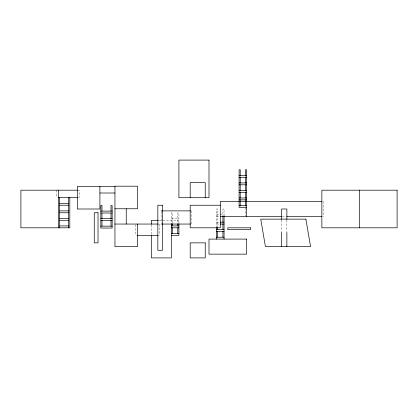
<?xml version="1.0" encoding="UTF-8"?>
<svg xmlns="http://www.w3.org/2000/svg" width="418" height="418" viewBox="0 0 418 418"><rect width="100%" height="100%" fill="white"/><g stroke="black" fill="none" stroke-linecap="round" stroke-linejoin="round"><path stroke-width="0.31" stroke-dasharray="2.09 1.57" d="M77.873 190.19L79.164 190.19L79.164 197.479L77.873 197.479M216.524 214.643L224.048 214.643M216.524 216.524L219.659 216.524M282.296 216.524L286.184 216.524M171.38 218.405L178.904 218.405M159.133 220.286L178.904 220.286M216.524 222.167L219.659 222.167M216.524 224.048L219.659 224.048M323.156 201.476L323.156 216.524M286.873 220.025L286.873 231.703M281.607 220.025L281.607 231.703M245.324 207.746L245.324 215.897M224.048 216.043L224.048 209L222.919 209L222.919 216.043M217.653 227.57L217.653 209L216.524 209L216.524 227.57M191.136 210.881L191.136 224.048M178.904 223.081L178.904 212.762L177.775 212.762L177.775 223.081M172.509 223.081L172.509 212.762L171.38 212.762L171.38 223.081M161.212 211.508L161.212 222.794M159.634 224.048L159.634 235.334M151.394 224.827L151.394 234.555M135.725 224.675L135.725 235.334M56.686 190.19L56.686 197.479"/><path stroke-width="0.63" d="M239.096 175.398L246.62 175.398M239.096 177.284L246.62 177.284M239.096 182.927L246.62 182.927M239.096 184.803L246.62 184.803M114.95 186.428L77.33 186.428L77.33 209L99.902 209L99.902 186.428M77.33 190.19L20.9 190.19L20.9 227.81L69.806 227.81L69.806 197.714L68.677 197.714L68.677 227.81M239.096 190.451L246.62 190.451M239.096 192.332L246.62 192.332M99.902 193.011L114.95 193.011M57.977 197.479L77.33 197.479M58.52 197.714L59.649 197.714L59.649 227.81M239.096 197.97L246.62 197.975M239.096 199.856L246.62 199.856M321.86 201.476L220.286 201.476L220.286 227.81L190.19 227.81L190.19 205.238L220.286 205.238M59.774 203.357L68.552 203.357M59.774 205.238L68.552 205.238M239.096 205.499L246.62 205.499M246.62 207.375L239.096 207.375L239.096 169.755L240.225 169.755L240.225 175.597M114.95 208.765L137.522 208.765L137.522 186.193L114.95 186.193L114.95 246.62L137.522 246.62L137.522 224.048M59.774 210.881L68.552 210.881M161.212 210.881L190.493 210.881M100.842 211.116L112.128 211.116M59.774 212.762L68.552 212.762M100.842 212.997L112.128 212.997M220.286 216.524L281.643 216.524M286.837 216.524L321.86 216.524M59.774 218.405L68.552 218.405M100.842 218.64L112.128 218.64M59.774 220.286L68.552 220.286M158.485 220.286L151.394 220.286L151.394 224.179M100.842 220.521L112.128 220.521M220.286 222.167L224.048 222.167M114.95 224.048L158.333 224.048M161.212 224.048L190.493 224.048M220.286 224.048L224.048 224.048M59.774 225.929L68.552 225.929M171.38 225.929L178.904 225.929M100.842 226.164L112.128 226.164M171.38 227.81L178.904 227.81M216.524 229.691L224.048 229.691M216.524 231.572L224.048 231.572M171.38 233.453L178.904 233.453M137.026 235.334L158.333 235.334M171.38 235.334L178.904 235.334L178.904 223.724M216.524 237.215L224.048 237.215M359.48 190.19L359.48 227.81M286.873 219.377L286.873 209L281.607 209L281.607 219.377M286.873 232.351L286.873 246.62M281.607 232.351L281.607 246.62M246.62 216.524L246.62 169.755L245.491 169.755L245.491 175.597M245.491 176.892L245.491 183.377M245.491 184.678L245.491 190.514M245.491 191.81L245.491 198.299M245.491 199.595L245.491 206.079M240.225 176.892L240.225 183.377M240.225 184.678L240.225 190.514M240.225 191.81L240.225 198.299M240.225 199.595L240.225 206.079M224.048 216.043L224.048 239.096M222.919 216.043L222.919 222.449M222.919 223.729L222.919 229.492M222.919 231.41L222.919 237.173M217.653 227.57L217.653 229.492M217.653 231.41L217.653 237.173M216.524 227.57L216.524 239.096M205.238 197.714L205.238 182.666L190.19 182.666L190.19 197.714M177.775 223.724L177.775 225.663M177.775 227.596L177.775 233.401M172.509 223.724L172.509 225.663M172.509 227.596L172.509 233.401M171.38 223.531L171.38 257.906L151.394 257.906L151.394 235.203M126.236 208.765L126.236 224.048M111 211.278L111 205.473L112.128 205.473L112.128 228.045L100.842 228.045L100.842 205.473L101.971 205.473L101.971 211.278M111 213.211L111 219.016M111 220.307L111 226.112M101.971 213.211L101.971 219.016M101.971 220.307L101.971 226.112M58.52 190.19L58.52 227.81M209 160.094L178.904 160.094L178.904 197.714L209 197.714L209 160.094M397.1 190.19L321.86 190.19L321.86 227.81L397.1 227.81L397.1 190.19M162.351 205.238L157.837 205.238L157.837 250.382L162.351 250.382L162.351 205.238M98.021 212.762L94.259 212.762L94.259 242.858L98.021 242.858L98.021 212.762M305.892 219.131L260.748 219.131L265.43 246.62L310.574 246.62L305.892 219.131M250.382 227.81L227.81 227.81L227.81 229.691L250.382 229.691L250.382 227.81M246.62 239.096L209 239.096L209 254.144L246.62 254.144L246.62 239.096M205.238 242.858L190.19 242.858L190.19 257.906L205.238 257.906L205.238 242.858"/></g></svg>
